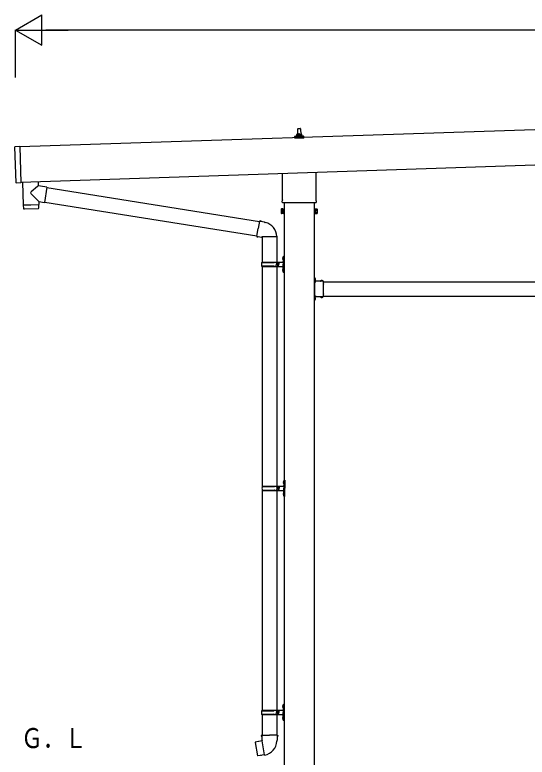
# Model space of a CAD drawing. Units: millimetres, scale not verified. Extents: x -10512 to 10512, y -7425 to 7425.
# Drawn here: x -4012 to -1902, y -4735 to -1679 of the extents above; entities that cross this region are included whole.
import ezdxf
from ezdxf.enums import TextEntityAlignment as Align

# ---------------------------------------------------------------- set-up
doc = ezdxf.new("R2010")
doc.units = ezdxf.units.MM
doc.header["$LTSCALE"] = 30
for name, color, linetype in [('0-4_YKK_13', 4, 'Continuous'), ('0-5_YKK_A1', 4, 'Continuous'), ('0-6_YKK_D', 6, 'Continuous')]:
    doc.layers.add(name, color=color, linetype=linetype)
doc.styles.add('ＭＳ ゴシック', font='')
doc.styles.get('ＭＳ ゴシック').set_extended_font_data('MS Gothic')

msp = doc.modelspace()

# ---------------------------------------------------------------- linework, layer by layer
at = {"layer": '0-4_YKK_13'}
for p, q in [((-2846.95, -2171.24), (-2846.22, -2147.71)), ((-2845.22, -2146.74), (-2836.68, -2146.74)), ((-2835.68, -2147.71), (-2834.95, -2171.24)), ((-2859.2, -2186.74), (-2859.2, -2179.03)), ((-2822.7, -2186.74), (-2859.2, -2186.74)), ((-2858.82, -2178.24), (-2823.08, -2178.24)), ((-2858.44, -2178.05), (-2851.71, -2176.42)), ((-2851.33, -2176.24), (-2830.57, -2176.24)), ((-2850.95, -2175.45), (-2850.95, -2171.24)), ((-2849.95, -2171.24), (-2831.95, -2171.24)), ((-2830.95, -2175.45), (-2830.95, -2171.24)), ((-2823.46, -2178.05), (-2830.19, -2176.42)), ((-2822.7, -2186.74), (-2822.7, -2179.03)), ((-4007.16, -2370.54), (-4012.09, -2222.62)), ((-3992.13, -2220.95), (-4011.12, -2221.58)), ((-2909.25, -2440.73), (-2909.25, -2331.36)), ((-2772.65, -2326.8), (-2772.65, -2440.73)), ((-3916.67, -2364.94), (-3916.06, -2383.12)), ((-3880.46, -2388.18), (-3889.42, -2451.25)), ((-3880.72, -2390.01), (-3004.82, -2529.46)), ((-3913.9, -2447.77), (-3945.4, -2415.25)), ((-2910.95, -2449.5), (-2910.95, -2444)), ((-2770.95, -2444), (-2770.95, -2449.5)), ((-3977.44, -2462.91), (-3976.77, -2475.94)), ((-3972.97, -2461.76), (-3972.92, -2462.76)), ((-3918, -2459.92), (-3917.99, -2460.92)), ((-3913.9, -2447.77), (-3889.42, -2451.25)), ((-3913.9, -2447.77), (-3913.5, -2459.77)), ((-3889.16, -2449.42), (-3015.24, -2588.56)), ((-2773.01, -2453), (-2908.89, -2453)), ((-3916.16, -2476.87), (-3973.67, -2478.79)), ((-2914.95, -2479), (-2914.19, -2477.69)), ((-2914.95, -2479), (-2914.95, -2496)), ((-2914.95, -2496), (-2914.19, -2497.31)), ((-2907.95, -2482.59), (-2914.19, -2482.59)), ((-2907.95, -2492.41), (-2914.19, -2492.41)), ((-2907.95, -2497.31), (-2914.19, -2497.31)), ((-2905.45, -2496.7), (-2907.95, -2496.7)), ((-2776.45, -2496.7), (-2773.95, -2496.7)), ((-2773.95, -2482.59), (-2767.71, -2482.59)), ((-2773.95, -2492.41), (-2767.71, -2492.41)), ((-2773.95, -2497.31), (-2767.71, -2497.31)), ((-2766.95, -2479), (-2767.71, -2477.69)), ((-2766.95, -2496), (-2767.71, -2497.31)), ((-2766.95, -2479), (-2766.95, -2496)), ((-3004.5, -2527.65), (-3010.03, -2559.01)), ((-3004.5, -2527.65), (-3003.36, -2525.66)), ((-3003.36, -2525.66), (-2999.79, -2526.29)), ((-2999.79, -2526.29), (-2999.38, -2528.64)), ((-2984.86, -2531.46), (-2983.18, -2533.09)), ((-2983.18, -2533.09), (-2981.06, -2533.54)), ((-3015.56, -2590.38), (-3010.03, -2559.01)), ((-3015.56, -2590.38), (-3015.16, -2592.63)), ((-3015.56, -2590.38), (-3010.41, -2591.19)), ((-3015.16, -2592.63), (-3011.6, -2593.26)), ((-3011.6, -2593.26), (-3010.41, -2591.19)), ((-3010.41, -2591.19), (-2995.8, -2593.51)), ((-2995.8, -2593.51), (-2993.6, -2592.52)), ((-2933.3, -2592.92), (-2994.49, -2592.92)), ((-2993.45, -2592.92), (-2993.45, -2696.5)), ((-2933.45, -2588.27), (-2933.45, -2696.5)), ((-2909.75, -2679.35), (-2907.71, -2680.35)), ((-2908.48, -2677.35), (-2907.85, -2677.35)), ((-2908.48, -2677.35), (-2908.48, -2685.65)), ((-2908.48, -2685.65), (-2907.85, -2685.65)), ((-2907.85, -2677.35), (-2907.85, -2685.65)), ((-2907.85, -2677.35), (-2907.45, -2677.75)), ((-2907.85, -2685.65), (-2907.45, -2685.25)), ((-2907.71, -2680.35), (-2907.1, -2681.5)), ((-2907.45, -2673.5), (-2904.45, -2672)), ((-2907.45, -2673.5), (-2907.45, -2705.5)), ((-2907.45, -2677.75), (-2907.45, -2685.25)), ((-2904.45, -2672), (-2904.45, -2705.5)), ((-2904.45, -2672), (-2903.45, -2672)), ((-2903.45, -2672), (-2903.45, -2705.5)), ((-2996.45, -2698.5), (-2946.12, -2698.5)), ((-2996.45, -2712.5), (-2946.12, -2712.5)), ((-2995.45, -2696.5), (-2909.45, -2696.5)), ((-2995.45, -2696.5), (-2995.45, -2698.5)), ((-2995.45, -2714.5), (-2995.45, -2712.5)), ((-2995.45, -2714.5), (-2909.45, -2714.5)), ((-2993.45, -2714.5), (-2993.45, -3619)), ((-2936.45, -2696.5), (-2936.45, -2701)), ((-2936.45, -2701), (-2934.45, -2701)), ((-2936.45, -2714.5), (-2936.45, -2710)), ((-2936.45, -2710), (-2934.45, -2710)), ((-2934.45, -2701), (-2934.45, -2705.5)), ((-2934.45, -2710), (-2934.45, -2705.5)), ((-2933.45, -2714.5), (-2933.45, -3619)), ((-2928.45, -2696.5), (-2928.45, -2705.5)), ((-2928.45, -2701), (-2925.45, -2701)), ((-2928.45, -2714.5), (-2928.45, -2705.5)), ((-2928.45, -2710), (-2925.45, -2710)), ((-2925.45, -2701), (-2925.45, -2705.5)), ((-2925.45, -2710), (-2925.45, -2705.5)), ((-2907.45, -2737.5), (-2907.45, -2705.5)), ((-2904.45, -2739), (-2904.45, -2705.5)), ((-2903.45, -2739), (-2903.45, -2705.5)), ((-2909.75, -2727.35), (-2907.71, -2728.35)), ((-2908.48, -2725.35), (-2907.85, -2725.35)), ((-2908.48, -2725.35), (-2908.48, -2733.65)), ((-2908.48, -2733.65), (-2907.85, -2733.65)), ((-2907.85, -2725.35), (-2907.85, -2733.65)), ((-2907.85, -2725.35), (-2907.45, -2725.75)), ((-2907.85, -2733.65), (-2907.45, -2733.25)), ((-2907.71, -2728.35), (-2907.1, -2729.5)), ((-2907.45, -2725.75), (-2907.45, -2733.25)), ((-2907.45, -2737.5), (-2904.45, -2739)), ((-2904.45, -2739), (-2903.45, -2739)), ((-2776.85, -2760), (-2778.45, -2760)), ((-2778.45, -2764.5), (-2776.85, -2764.5)), ((-2776.85, -2765.5), (-2778.45, -2765.5)), ((-2772.75, -2767.5), (-2778.45, -2767.5)), ((-2776.85, -2769.5), (-2778.45, -2769.5)), ((-2778.45, -2770.5), (-2776.85, -2770.5)), ((-2776.85, -2776.96), (-2776.85, -2760)), ((-2776.85, -2763.47), (-2776.85, -2771.54)), ((-2776.85, -2766.37), (-2774.19, -2765.05)), ((-2776.85, -2768.63), (-2774.19, -2769.95)), ((-2740.45, -2775.4), (-2776.85, -2775.4)), ((-2776.45, -2777), (-2773.45, -2777)), ((-2776.45, -2785.79), (-2776.45, -2779)), ((-2775.99, -2762.77), (-2776.15, -2762.77)), ((-2775.99, -2772.24), (-2776.15, -2772.24)), ((-2753.19, -2774.54), (-2753.19, -2774.7)), ((-2744.42, -2775.4), (-2752.49, -2775.4)), ((-2749.58, -2775.4), (-2750.9, -2772.74)), ((-2747.33, -2775.4), (-2746, -2772.74)), ((-2743.72, -2774.54), (-2743.72, -2774.7)), ((-2740.45, -2785.79), (-2740.45, -2775.4)), ((-2776.45, -2827.79), (-2776.45, -2787.21)), ((-2740.45, -2827.79), (-2740.45, -2787.21)), ((-2776.85, -2855), (-2776.85, -2838.04)), ((-2740.45, -2839.6), (-2776.85, -2839.6)), ((-2776.45, -2836), (-2776.45, -2829.21)), ((-2773.45, -2838), (-2776.45, -2838)), ((-2753.19, -2840.46), (-2753.19, -2840.3)), ((-2744.42, -2839.6), (-2752.49, -2839.6)), ((-2749.58, -2839.6), (-2750.9, -2842.26)), ((-2747.33, -2839.6), (-2746, -2842.26)), ((-2743.72, -2840.46), (-2743.72, -2840.3)), ((-2740.45, -2839.6), (-2740.45, -2829.21)), ((-2776.85, -2845.5), (-2778.45, -2845.5)), ((-2776.85, -2849.5), (-2778.45, -2849.5)), ((-2776.85, -2855), (-2778.45, -2855)), ((-2776.85, -2843.47), (-2776.85, -2851.54)), ((-2776.85, -2846.37), (-2774.19, -2845.05)), ((-2776.85, -2848.63), (-2774.19, -2849.95)), ((-2775.99, -2842.77), (-2776.15, -2842.77)), ((-2775.99, -2852.24), (-2776.15, -2852.24)), ((-2907.25, -3601.85), (-2905.21, -3602.85)), ((-2905.98, -3599.85), (-2905.35, -3599.85)), ((-2905.98, -3599.85), (-2905.98, -3608.15)), ((-2905.35, -3599.85), (-2905.35, -3608.15)), ((-2905.35, -3599.85), (-2904.95, -3600.25)), ((-2905.21, -3602.85), (-2904.6, -3604)), ((-2904.95, -3596), (-2901.95, -3594.5)), ((-2904.95, -3596), (-2904.95, -3628)), ((-2904.95, -3600.25), (-2904.95, -3607.75)), ((-2901.95, -3594.5), (-2901.95, -3628)), ((-2901.95, -3594.5), (-2900.95, -3594.5)), ((-2900.95, -3594.5), (-2900.95, -3628)), ((-2993.95, -3621), (-2943.62, -3621)), ((-2993.95, -3635), (-2943.62, -3635)), ((-2992.95, -3619), (-2906.95, -3619)), ((-2992.95, -3619), (-2992.95, -3621)), ((-2992.95, -3637), (-2992.95, -3635)), ((-2933.95, -3619), (-2933.95, -3623.5)), ((-2933.95, -3623.5), (-2931.95, -3623.5)), ((-2933.95, -3637), (-2933.95, -3632.5)), ((-2933.95, -3632.5), (-2931.95, -3632.5)), ((-2931.95, -3623.5), (-2931.95, -3628)), ((-2931.95, -3632.5), (-2931.95, -3628)), ((-2925.95, -3619), (-2925.95, -3628)), ((-2925.95, -3623.5), (-2922.95, -3623.5)), ((-2925.95, -3637), (-2925.95, -3628)), ((-2925.95, -3632.5), (-2922.95, -3632.5)), ((-2922.95, -3623.5), (-2922.95, -3628)), ((-2922.95, -3632.5), (-2922.95, -3628)), ((-2905.98, -3608.15), (-2905.35, -3608.15)), ((-2905.35, -3608.15), (-2904.95, -3607.75)), ((-2904.95, -3660), (-2904.95, -3628)), ((-2901.95, -3661.5), (-2901.95, -3628)), ((-2900.95, -3661.5), (-2900.95, -3628)), ((-2993.45, -3636.99), (-2993.45, -4541.5)), ((-2992.95, -3637), (-2906.95, -3637)), ((-2933.45, -3636.99), (-2933.45, -4541.5)), ((-2907.25, -3649.85), (-2905.21, -3650.85)), ((-2905.98, -3647.85), (-2905.35, -3647.85)), ((-2905.98, -3647.85), (-2905.98, -3656.15)), ((-2905.98, -3656.15), (-2905.35, -3656.15)), ((-2905.35, -3647.85), (-2905.35, -3656.15)), ((-2905.35, -3647.85), (-2904.95, -3648.25)), ((-2905.35, -3656.15), (-2904.95, -3655.75)), ((-2905.21, -3650.85), (-2904.6, -3652)), ((-2904.95, -3648.25), (-2904.95, -3655.75)), ((-2904.95, -3660), (-2901.95, -3661.5)), ((-2901.95, -3661.5), (-2900.95, -3661.5)), ((-2908.48, -4522.35), (-2907.85, -4522.35)), ((-2908.48, -4522.35), (-2908.48, -4530.65)), ((-2907.85, -4522.35), (-2907.85, -4530.65)), ((-2907.85, -4522.35), (-2907.45, -4522.75)), ((-2907.45, -4518.5), (-2904.45, -4517)), ((-2907.45, -4518.5), (-2907.45, -4550.5)), ((-2904.45, -4517), (-2904.45, -4550.5)), ((-2904.45, -4517), (-2903.45, -4517)), ((-2903.45, -4517), (-2903.45, -4550.5)), ((-2996.45, -4543.5), (-2946.12, -4543.5)), ((-2995.45, -4541.5), (-2909.45, -4541.5)), ((-2995.45, -4541.5), (-2995.45, -4543.5)), ((-2936.45, -4541.5), (-2936.45, -4546)), ((-2936.45, -4546), (-2934.45, -4546)), ((-2934.45, -4546), (-2934.45, -4550.5)), ((-2934.45, -4555), (-2934.45, -4550.5)), ((-2928.45, -4541.5), (-2928.45, -4550.5)), ((-2928.45, -4546), (-2925.45, -4546)), ((-2928.45, -4559.5), (-2928.45, -4550.5)), ((-2925.45, -4546), (-2925.45, -4550.5)), ((-2925.45, -4555), (-2925.45, -4550.5)), ((-2909.75, -4524.35), (-2907.71, -4525.35)), ((-2908.48, -4530.65), (-2907.85, -4530.65)), ((-2907.85, -4530.65), (-2907.45, -4530.25)), ((-2907.71, -4525.35), (-2907.1, -4526.5)), ((-2907.45, -4522.75), (-2907.45, -4530.25)), ((-2907.45, -4582.5), (-2907.45, -4550.5)), ((-2904.45, -4584), (-2904.45, -4550.5)), ((-2903.45, -4584), (-2903.45, -4550.5)), ((-2996.45, -4557.5), (-2946.12, -4557.5)), ((-2995.45, -4559.5), (-2995.45, -4557.5)), ((-2995.45, -4559.5), (-2909.45, -4559.5)), ((-2993.45, -4559.5), (-2993.45, -4644.43)), ((-2936.45, -4559.5), (-2936.45, -4555)), ((-2936.45, -4555), (-2934.45, -4555)), ((-2933.45, -4559.5), (-2933.45, -4644.43)), ((-2928.45, -4555), (-2925.45, -4555)), ((-2909.75, -4572.35), (-2907.71, -4573.35)), ((-2908.48, -4570.35), (-2907.85, -4570.35)), ((-2908.48, -4570.35), (-2908.48, -4578.65)), ((-2908.48, -4578.65), (-2907.85, -4578.65)), ((-2907.85, -4570.35), (-2907.85, -4578.65)), ((-2907.85, -4570.35), (-2907.45, -4570.75)), ((-2907.85, -4578.65), (-2907.45, -4578.25)), ((-2907.71, -4573.35), (-2907.1, -4574.5)), ((-2907.45, -4570.75), (-2907.45, -4578.25)), ((-2907.45, -4582.5), (-2904.45, -4584)), ((-2904.45, -4584), (-2903.45, -4584)), ((-2995.3, -4644.43), (-2997.45, -4645.21)), ((-2995.3, -4644.43), (-2963.45, -4644.43)), ((-2995.3, -4644.43), (-2995.21, -4649.64)), ((-2931.6, -4644.43), (-2963.45, -4644.43)), ((-2931.6, -4644.43), (-2929.45, -4645.21)), ((-3021.91, -4672.88), (-3022.72, -4674.05)), ((-3022.72, -4674.05), (-3013.1, -4728.61)), ((-2994.04, -4667.63), (-3021.91, -4672.88)), ((-3009.17, -4670.28), (-3009.38, -4670.52)), ((-2997.45, -4645.21), (-2997.45, -4648.83)), ((-2997.45, -4648.83), (-2995.21, -4649.64)), ((-2995.21, -4649.64), (-2994.95, -4664.43)), ((-2994.95, -4664.43), (-2993.6, -4666.43)), ((-2983.69, -4724.92), (-2993.82, -4667.45)), ((-2993.8, -4666.63), (-2993.8, -4667.33)), ((-2993.6, -4666.43), (-2993.63, -4666.43)), ((-2933.26, -4666.37), (-2933.34, -4668.53)), ((-2931.95, -4664.43), (-2933.26, -4666.37)), ((-2929.45, -4648.83), (-2931.69, -4649.64)), ((-2929.45, -4645.21), (-2929.45, -4648.83)), ((-2999.08, -4727.52), (-2999.36, -4727.36)), ((-2983.38, -4725.69), (-2983.62, -4725.02))]:
    msp.add_line(p, q, dxfattribs=at)
for points in [[(-3992.13, -2220.95), (-3987.14, -2370.87), (-4006.12, -2371.5)], [(-3980.63, -2367.07), (-3977.47, -2461.91), (-3913.5, -2459.77)], [(-3916.06, -2383.12), (-3918.15, -2384.89), (-3945.36, -2407.92)], [(-3880.46, -2388.18), (-3906.37, -2384.5), (-3916.06, -2383.12)], [(-3913.26, -2473.83), (-3913.47, -2460.77), (-3977.44, -2462.91)], [(-2907.95, -2497.31), (-2907.95, -2477.69), (-2914.19, -2477.69)], [(-2907.95, -2496.7), (-2907.95, -2478.3), (-2905.45, -2478.3)], [(-2773.95, -2496.7), (-2773.95, -2478.3), (-2776.45, -2478.3)], [(-2773.95, -2497.31), (-2773.95, -2477.69), (-2767.71, -2477.69)], [(-3004.5, -2527.65), (-2999.38, -2528.64), (-2984.86, -2531.46)], [(-2909.75, -2683.65), (-2907.71, -2682.65), (-2907.1, -2681.5)], [(-2909.75, -2731.65), (-2907.71, -2730.65), (-2907.1, -2729.5)], [(-2778.45, -2775), (-2778.45, -2769), (-2778.45, -2766), (-2778.45, -2760)], [(-2776.45, -2779), (-2773.45, -2779), (-2773.45, -2775.4)], [(-2778.45, -2855), (-2778.45, -2849), (-2778.45, -2846), (-2778.45, -2840)], [(-2776.45, -2836), (-2773.45, -2836), (-2773.45, -2839.6)], [(-2907.25, -3606.15), (-2905.21, -3605.15), (-2904.6, -3604)], [(-2907.25, -3654.15), (-2905.21, -3653.15), (-2904.6, -3652)], [(-2909.75, -4528.65), (-2907.71, -4527.65), (-2907.1, -4526.5)], [(-2909.75, -4576.65), (-2907.71, -4575.65), (-2907.1, -4574.5)], [(-2931.6, -4644.43), (-2931.69, -4649.64), (-2931.95, -4664.43)], [(-3006.92, -4670.06), (-3007.2, -4669.9), (-3009.17, -4670.28)], [(-2983.96, -4724.83), (-3011.94, -4729.43), (-3013.1, -4728.61)], [(-2996.89, -4726.96), (-2997.1, -4727.19), (-2999.08, -4727.52)]]:
    msp.add_lwpolyline(points, dxfattribs=at)
for points in [[(-2905.45, -2498), (-2905.45, -2477), (-2903.45, -2477), (-2903.45, -2498)], [(-2776.45, -2498), (-2776.45, -2477), (-2778.45, -2477), (-2778.45, -2498)]]:
    msp.add_lwpolyline(points, close=True, dxfattribs=at)
for centre, radius, start, end in [((-2846.87, -2171.87), 4.13, 90, 171.17633), ((-2845.22, -2147.74), 1, 90, 178.60509), ((-2837.62, -2171.24), 4.83, 133.60282, 180), ((-2844.28, -2171.24), 4.83, 0, 46.39718), ((-2836.68, -2147.74), 1, 1.39491, 90), ((-2835.04, -2171.87), 4.13, 8.82367, 90), ((-2858.2, -2179.03), 1, 103.62699, 180), ((-2851.95, -2175.45), 1, 283.62699, 0), ((-2849.95, -2172.24), 1, 90, 180), ((-2831.95, -2172.24), 1, 0, 90), ((-2829.95, -2175.45), 1, 180, 256.37301), ((-2823.7, -2179.03), 1, 0, 76.37301), ((-4011.09, -2222.58), 1, 91.90915, 181.90915), ((-4006.16, -2370.5), 1, 181.90915, 271.90915), ((-3941.98, -2411.6), 5, 132.56466, 226.88314), ((-2906.95, -2444), 4, 125.09963, 180), ((-2774.95, -2444), 4, 0, 54.90037), ((-3916.26, -2473.87), 3, 271.90915, 0.90915), ((-2906.95, -2449.5), 4, 180, 194.47751), ((-2906.95, -2449.5), 4, 194.47751, 241.04498), ((-2774.95, -2449.5), 4, 298.95502, 345.52249), ((-2774.95, -2449.5), 4, 345.52249, 0), ((-3973.78, -2475.79), 3, 182.90915, 271.95747), ((-2910.61, -2480.14), 4.34, 145.61575, 214.38425), ((-2898.71, -2487.5), 16.24, 162.41205, 197.58795), ((-2910.61, -2494.86), 4.34, 145.61575, 214.38425), ((-2771.3, -2480.14), 4.34, 325.61575, 34.38425), ((-2783.19, -2487.5), 16.24, 342.41205, 17.58795), ((-2771.3, -2494.86), 4.34, 325.61575, 34.38425), ((-2993.6, -2592.52), 60.3, 359.62495, 78), ((-2904.15, -2681.5), 6, 136.21765, 223.78235), ((-2947.7, -2705.5), 49.25, 171.82876, 180.00002), ((-2947.7, -2705.5), 49.25, 180.00002, 188.17127), ((-2946.12, -2696.5), 2, 270, 359.99998), ((-2946.12, -2714.5), 2, 0.00005, 90.00004), ((-2909.45, -2694.5), 2, 270, 359.99998), ((-2909.45, -2716.5), 2, 0.00005, 90.00004), ((-2904.15, -2729.5), 6, 136.21765, 223.78235), ((-2776.45, -2775), 2, 180, 270), ((-2776.15, -2763.47), 0.7, 90, 180), ((-2776.15, -2771.54), 0.7, 180, 270), ((-2775.99, -2763.63), 0.862, 39.12355, 90), ((-2775.99, -2771.37), 0.862, 270, 320.87645), ((-2780.75, -2767.5), 7, 0, 39.12355), ((-2780.75, -2767.5), 7, 320.87645, 0), ((-2752.49, -2774.7), 0.7, 180, 270), ((-2752.32, -2774.54), 0.862, 129.12355, 180), ((-2748.45, -2779.3), 7, 90, 129.12355), ((-2748.45, -2779.3), 7, 50.87645, 90), ((-2744.42, -2774.7), 0.7, 270, 0), ((-2744.58, -2774.54), 0.862, 0, 50.87645), ((-2777.15, -2786.5), 1, 314.427, 45.573), ((-2739.75, -2786.5), 1, 134.427, 225.573), ((-2776.45, -2840), 2, 90, 180), ((-2777.15, -2828.5), 1, 314.427, 45.573), ((-2752.49, -2840.3), 0.7, 90, 180), ((-2752.32, -2840.46), 0.862, 180, 230.87645), ((-2748.45, -2835.7), 7, 230.87645, 270), ((-2748.45, -2835.7), 7, 270, 309.12355), ((-2744.42, -2840.3), 0.7, 0, 90), ((-2744.58, -2840.46), 0.862, 309.12355, 0), ((-2739.75, -2828.5), 1, 134.427, 225.573), ((-2776.15, -2843.47), 0.7, 90, 180), ((-2776.15, -2851.54), 0.7, 180, 270), ((-2775.99, -2843.63), 0.862, 39.12355, 90), ((-2775.99, -2851.37), 0.862, 270, 320.87645), ((-2780.75, -2847.5), 7, 0, 39.12355), ((-2780.75, -2847.5), 7, 320.87645, 0), ((-2901.65, -3604), 6, 136.21765, 223.78235), ((-2945.2, -3628), 49.25, 171.82876, 180.00002), ((-2945.2, -3628), 49.25, 180.00002, 188.17127), ((-2943.62, -3619), 2, 270, 359.99998), ((-2943.62, -3637), 2, 0.00005, 90.00004), ((-2906.95, -3617), 2, 270, 359.99998), ((-2901.65, -3652), 6, 136.21765, 223.78235), ((-2906.95, -3639), 2, 0.00005, 90.00004), ((-2904.15, -4526.5), 6, 136.21765, 223.78235), ((-2947.7, -4550.5), 49.25, 171.82876, 180.00002), ((-2947.7, -4550.5), 49.25, 180.00002, 188.17127), ((-2946.12, -4541.5), 2, 270, 359.99998), ((-2909.45, -4539.5), 2, 270, 359.99998), ((-2946.12, -4559.5), 2, 0.00005, 90.00004), ((-2904.15, -4574.5), 6, 136.21765, 223.78235), ((-2909.45, -4561.5), 2, 0.00005, 90.00004), ((-2994.1, -4667.33), 0.3, 280.66842, 0), ((-2993.6, -4666.63), 0.2, 100, 180), ((-2993.6, -4666.43), 60.3, 279.96938, 358), ((-2983.91, -4725.13), 0.3, 20, 99.33158), ((-2983.2, -4725.62), 0.2, 200, 279.96938)]:
    msp.add_arc(centre, radius, start, end, dxfattribs=at)
at = {"layer": '0-5_YKK_A1'}
for p, q in [((1399.93, -2042.67), (-3992.09, -2222.37)), ((-3987.26, -2367.29), (1404.76, -2187.56)), ((-2903.45, -2453), (-2903.45, -5250.5)), ((-2778.45, -5250.5), (-2778.45, -2453)), ((-2740.45, -2777.5), (158.55, -2777.5)), ((-2773.45, -2837.5), (-2777.95, -2837.5)), ((-2740.45, -2837.5), (158.55, -2837.5))]:
    msp.add_line(p, q, dxfattribs=at)
msp.add_lwpolyline([(-2773.45, -2777.5), (-2777.95, -2777.5), (-2777.95, -2837.5)], dxfattribs=at)
at = {"layer": '0-6_YKK_D'}
for p, q in [((-4009.55, -1741.39), (-3901.3, -1678.89)), ((-3901.3, -1803.89), (-3901.3, -1678.89)), ((-4009.55, -1937.33), (-4009.55, -1740.39)), ((-4009.55, -1741.39), (-3901.3, -1803.89)), ((-4009.55, -1741.39), (-3793.05, -1741.39)), ((1297.23, -1741.39), (-3884.55, -1741.39))]:
    msp.add_line(p, q, dxfattribs=at)

# ---------------------------------------------------------------- texts
at = {"layer": '0-5_YKK_A1', "style": 'ＭＳ ゴシック', "width": 0.8}
msp.add_text('Ｇ．Ｌ', height=82.48, dxfattribs=at).set_placement((-3986.59, -4722.05), align=Align.BOTTOM_LEFT)

doc.saveas('drawing.dxf')
